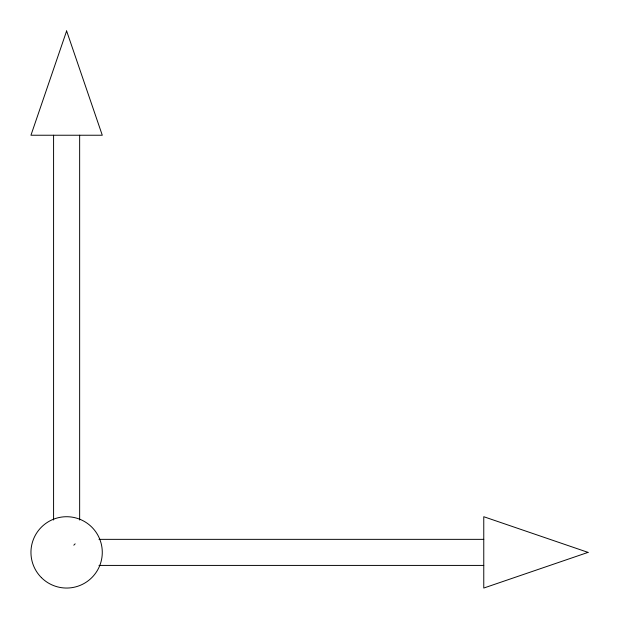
<?xml version="1.0" encoding="UTF-8"?>
<svg xmlns="http://www.w3.org/2000/svg" width="619" height="619" viewBox="0 0 619 619"><rect width="100%" height="100%" fill="white"/><g stroke="black" fill="none" stroke-linecap="round" stroke-linejoin="round"><path stroke-width="0.93" d="M73.808 545.192L75.162 543.838M98.986 539.35L483.764 539.35M98.986 565.418L483.764 565.418M79.65 135.236L79.65 520.014M53.582 135.236L53.582 520.014M66.62 30.95L30.95 135.236L102.282 135.236L66.62 30.95M588.05 552.38L483.764 588.05L483.764 516.718L588.05 552.38M41.396 577.604A35.67 35.67 0 0 0 101.067 561.619A35.67 35.67 0 0 0 57.381 517.933A35.67 35.67 0 0 0 41.396 577.604"/></g></svg>
